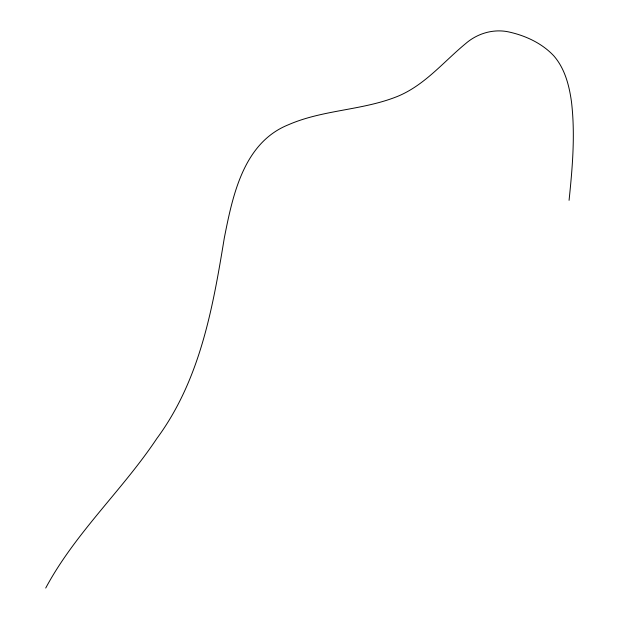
<?xml version="1.0" encoding="UTF-8"?>
<svg xmlns="http://www.w3.org/2000/svg" width="619" height="619" viewBox="0 0 619 619"><rect width="100%" height="100%" fill="white"/><g stroke="black" fill="none" stroke-linecap="round" stroke-linejoin="round"><path stroke-width="0.93" d="M569.07 200.324C572.451 167.695 575.33 134.648 571.492 101.918C569.225 85.53 564.884 68.539 553.75 55.795C542.221 43.516 526.282 35.979 510.025 32.227C494.403 28.366 477.729 33.086 465.674 43.578C443.614 61.745 424.905 84.996 397.893 96.247C362.711 110.53 323.288 109.524 288.392 124.767C243.391 142.865 232.674 195.596 224.302 238.029C212.774 308.262 200.138 379.811 156.808 438.569C122.314 490.279 75.247 532.959 45.713 588.05"/></g></svg>
